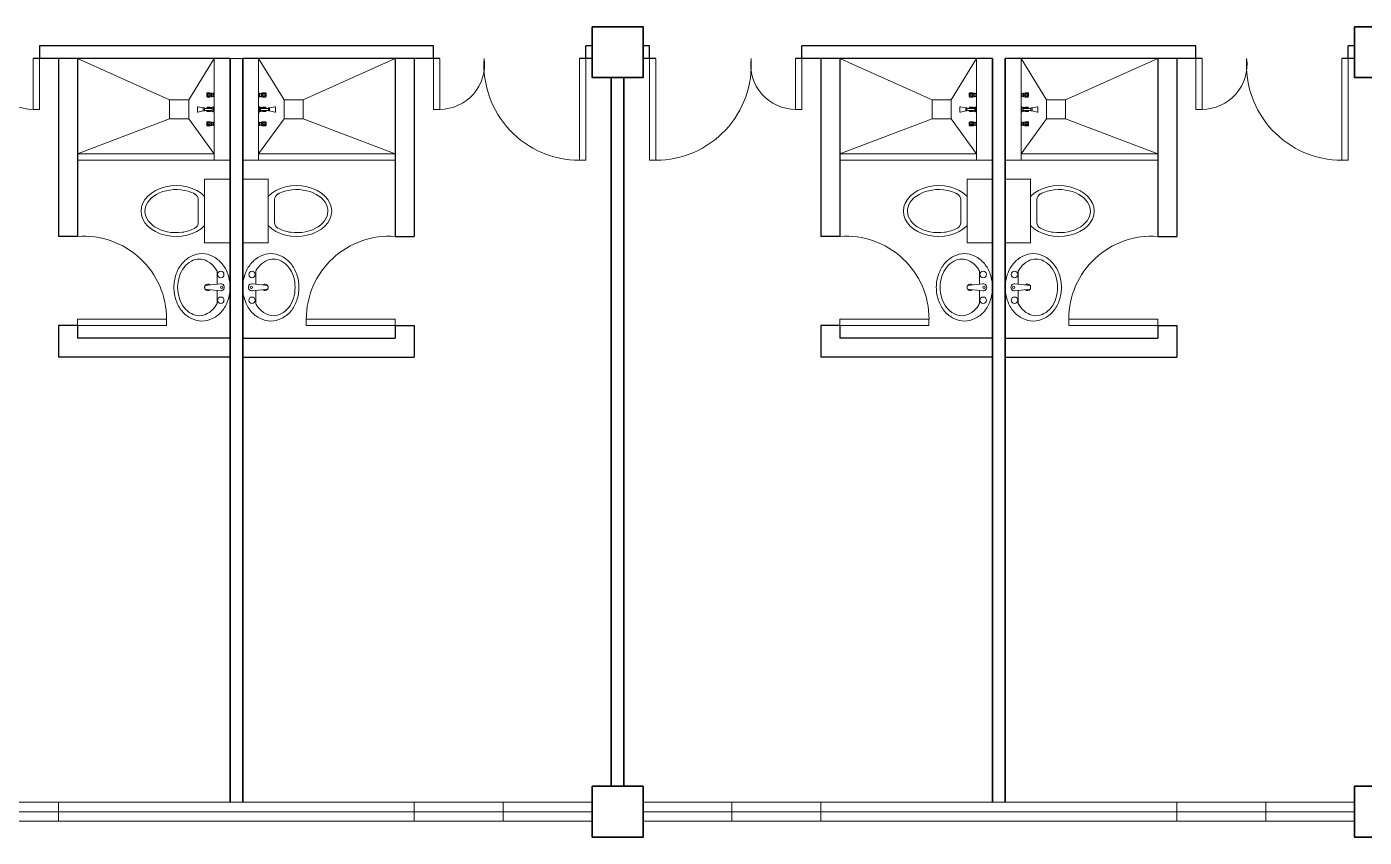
# Model space of a CAD drawing. Header units: millimetres. Extents: x 63005 to 126950, y 36019 to 74749.
# Drawn here: x 63209.08 to 63219.61, y 36143.83 to 36150.2 of the extents above; entities that cross this region are included whole.
import ezdxf

# ---------------------------------------------------------------- set-up
doc = ezdxf.new("R2010")
doc.units = ezdxf.units.MM
doc.header["$LTSCALE"] = 0.04

msp = doc.modelspace()

# ---------------------------------------------------------------- linework, layer by layer
at = {"color": 8, "linetype": 'ByBlock', "lineweight": 25}
for p, q in [((63212.28, 36150.053), (63209.18, 36150.053)), ((63209.18, 36150.053), (63209.18, 36149.953)), ((63212.28, 36149.953), (63212.28, 36150.053)), ((63213.53, 36150.053), (63213.48, 36150.053)), ((63213.48, 36149.953), (63213.48, 36150.053)), ((63213.98, 36150.053), (63213.93, 36150.053)), ((63213.98, 36149.953), (63213.98, 36150.053)), ((63216.78, 36150.053), (63215.18, 36150.053)), ((63215.18, 36149.953), (63215.18, 36150.053)), ((63218.28, 36150.053), (63216.68, 36150.053)), ((63218.28, 36149.953), (63218.28, 36150.053)), ((63219.53, 36150.053), (63219.48, 36150.053)), ((63219.48, 36149.953), (63219.48, 36150.053)), ((63210.68, 36149.953), (63209.13, 36149.953)), ((63210.555, 36149.953), (63209.48, 36149.953)), ((63210.68, 36144.103), (63210.68, 36149.953)), ((63210.68, 36149.953), (63210.68, 36144.103)), ((63210.78, 36144.103), (63210.78, 36149.953)), ((63210.78, 36149.953), (63210.78, 36144.103)), ((63212.33, 36149.953), (63210.78, 36149.953)), ((63213.53, 36149.953), (63213.43, 36149.953)), ((63214.03, 36149.953), (63213.93, 36149.953)), ((63216.68, 36149.953), (63215.13, 36149.953)), ((63216.68, 36144.103), (63216.68, 36149.953)), ((63216.68, 36149.953), (63216.68, 36144.103)), ((63216.78, 36144.103), (63216.78, 36149.953)), ((63216.78, 36149.953), (63216.78, 36144.103)), ((63218.33, 36149.953), (63216.78, 36149.953)), ((63219.53, 36149.953), (63219.43, 36149.953)), ((63213.68, 36144.228), (63213.68, 36149.803)), ((63213.68, 36149.803), (63213.68, 36144.228)), ((63213.78, 36144.228), (63213.78, 36149.803)), ((63213.78, 36149.803), (63213.78, 36144.228))]:
    msp.add_line(p, q, dxfattribs=at)
at = {"color": 8, "linetype": 'ByBlock', "lineweight": 25, "ltscale": 0.3}
for p, q in [((63209.33, 36149.953), (63209.33, 36148.553)), ((63209.48, 36149.953), (63209.48, 36148.553)), ((63211.98, 36149.953), (63211.98, 36148.553)), ((63212.13, 36149.953), (63212.13, 36148.553)), ((63215.33, 36149.953), (63215.33, 36148.553)), ((63215.48, 36149.953), (63215.48, 36148.553)), ((63217.98, 36149.953), (63217.98, 36148.553)), ((63218.13, 36149.953), (63218.13, 36148.553)), ((63209.48, 36148.553), (63209.33, 36148.553)), ((63211.98, 36148.553), (63212.13, 36148.553)), ((63215.48, 36148.553), (63215.33, 36148.553)), ((63217.98, 36148.553), (63218.13, 36148.553)), ((63209.33, 36147.853), (63209.33, 36147.603)), ((63209.48, 36147.853), (63209.33, 36147.853)), ((63209.48, 36147.853), (63209.48, 36147.753)), ((63211.98, 36147.853), (63211.98, 36147.753)), ((63211.98, 36147.853), (63212.13, 36147.853)), ((63212.13, 36147.853), (63212.13, 36147.603)), ((63215.33, 36147.853), (63215.33, 36147.603)), ((63215.48, 36147.853), (63215.33, 36147.853)), ((63215.48, 36147.853), (63215.48, 36147.753)), ((63217.98, 36147.853), (63217.98, 36147.753)), ((63217.98, 36147.853), (63218.13, 36147.853)), ((63218.13, 36147.853), (63218.13, 36147.603)), ((63210.68, 36147.753), (63209.48, 36147.753)), ((63210.78, 36147.753), (63211.98, 36147.753)), ((63216.68, 36147.753), (63215.48, 36147.753)), ((63216.78, 36147.753), (63217.98, 36147.753)), ((63210.68, 36147.603), (63209.33, 36147.603)), ((63210.78, 36147.603), (63212.13, 36147.603)), ((63216.68, 36147.603), (63215.33, 36147.603)), ((63216.78, 36147.603), (63218.13, 36147.603))]:
    msp.add_line(p, q, dxfattribs=at)
at = {"color": 8, "linetype": 'ByBlock', "lineweight": 9, "ltscale": 0.3}
for p, q in [((63210.205, 36149.628), (63209.48, 36149.953)), ((63210.355, 36149.628), (63210.555, 36149.953)), ((63211.105, 36149.628), (63210.905, 36149.953)), ((63211.255, 36149.628), (63211.98, 36149.953)), ((63216.205, 36149.628), (63215.48, 36149.953)), ((63216.355, 36149.628), (63216.555, 36149.953)), ((63217.105, 36149.628), (63216.905, 36149.953)), ((63217.255, 36149.628), (63217.98, 36149.953)), ((63210.205, 36149.478), (63209.48, 36149.203)), ((63210.355, 36149.478), (63210.555, 36149.203)), ((63211.105, 36149.478), (63210.905, 36149.203)), ((63211.255, 36149.478), (63211.98, 36149.203)), ((63216.205, 36149.478), (63215.48, 36149.203)), ((63216.355, 36149.478), (63216.555, 36149.203)), ((63217.105, 36149.478), (63216.905, 36149.203)), ((63217.255, 36149.478), (63217.98, 36149.203))]:
    msp.add_line(p, q, dxfattribs=at)
at = {"color": 8, "linetype": 'ByBlock', "lineweight": 9}
for p, q in [((63210.555, 36149.953), (63210.555, 36149.153)), ((63210.78, 36149.953), (63210.68, 36149.953)), ((63210.905, 36149.953), (63210.905, 36149.153)), ((63216.555, 36149.953), (63216.555, 36149.153)), ((63216.905, 36149.953), (63216.905, 36149.153)), ((63210.68, 36147.567), (63210.68, 36149.517)), ((63216.78, 36148.203), (63216.78, 36146.103)), ((63207.93, 36144.103), (63210.68, 36144.103)), ((63209.33, 36144.028), (63207.93, 36144.028)), ((63209.33, 36143.953), (63209.33, 36144.103)), ((63209.33, 36144.028), (63212.13, 36144.028)), ((63210.68, 36144.103), (63210.78, 36144.103)), ((63210.78, 36144.103), (63213.53, 36144.103)), ((63212.13, 36144.103), (63212.13, 36143.953)), ((63213.53, 36144.028), (63212.13, 36144.028)), ((63212.83, 36144.103), (63212.83, 36143.953)), ((63213.53, 36143.953), (63213.53, 36144.103)), ((63213.93, 36144.103), (63216.68, 36144.103)), ((63215.33, 36144.028), (63213.93, 36144.028)), ((63214.63, 36144.103), (63214.63, 36143.953)), ((63215.33, 36143.953), (63215.33, 36144.103)), ((63215.33, 36144.028), (63218.13, 36144.028)), ((63216.68, 36144.103), (63216.78, 36144.103)), ((63219.53, 36144.103), (63216.78, 36144.103)), ((63218.13, 36144.103), (63218.13, 36143.953)), ((63219.53, 36144.028), (63218.13, 36144.028)), ((63218.83, 36144.103), (63218.83, 36143.953)), ((63207.93, 36143.953), (63210.78, 36143.953)), ((63210.68, 36143.953), (63213.53, 36143.953)), ((63213.93, 36143.953), (63216.78, 36143.953)), ((63219.53, 36143.953), (63216.78, 36143.953))]:
    msp.add_line(p, q, dxfattribs=at)
at = {"color": 8, "lineweight": 9}
for p, q in [((63210.497, 36149.679), (63210.497, 36149.653)), ((63210.497, 36149.679), (63210.498, 36149.679)), ((63210.497, 36149.653), (63210.498, 36149.653)), ((63210.498, 36149.679), (63210.5, 36149.683)), ((63210.498, 36149.679), (63210.498, 36149.653)), ((63210.498, 36149.653), (63210.5, 36149.649)), ((63210.5, 36149.683), (63210.5, 36149.649)), ((63210.5, 36149.683), (63210.522, 36149.683)), ((63210.5, 36149.649), (63210.522, 36149.649)), ((63210.509, 36149.679), (63210.521, 36149.679)), ((63210.509, 36149.672), (63210.521, 36149.672)), ((63210.509, 36149.66), (63210.521, 36149.66)), ((63210.509, 36149.653), (63210.521, 36149.653)), ((63210.522, 36149.683), (63210.526, 36149.681)), ((63210.522, 36149.679), (63210.522, 36149.672)), ((63210.522, 36149.653), (63210.522, 36149.66)), ((63210.522, 36149.649), (63210.526, 36149.652)), ((63210.528, 36149.68), (63210.534, 36149.68)), ((63210.528, 36149.652), (63210.534, 36149.652)), ((63210.534, 36149.68), (63210.536, 36149.679)), ((63210.534, 36149.68), (63210.534, 36149.652)), ((63210.534, 36149.652), (63210.536, 36149.653)), ((63210.536, 36149.679), (63210.536, 36149.653)), ((63210.548, 36149.678), (63210.536, 36149.678)), ((63210.548, 36149.655), (63210.536, 36149.655)), ((63210.555, 36149.683), (63210.548, 36149.68)), ((63210.548, 36149.68), (63210.548, 36149.653)), ((63210.555, 36149.649), (63210.548, 36149.653)), ((63210.555, 36149.683), (63210.555, 36149.649)), ((63210.555, 36149.683), (63210.555, 36149.649)), ((63210.555, 36149.683), (63210.555, 36149.683)), ((63210.555, 36149.649), (63210.555, 36149.649)), ((63210.905, 36149.683), (63210.905, 36149.649)), ((63210.906, 36149.683), (63210.905, 36149.683)), ((63210.906, 36149.649), (63210.905, 36149.649)), ((63210.906, 36149.683), (63210.906, 36149.649)), ((63210.906, 36149.683), (63210.913, 36149.68)), ((63210.906, 36149.649), (63210.913, 36149.653)), ((63210.913, 36149.68), (63210.913, 36149.653)), ((63210.913, 36149.678), (63210.925, 36149.678)), ((63210.913, 36149.655), (63210.925, 36149.655)), ((63210.927, 36149.68), (63210.925, 36149.679)), ((63210.925, 36149.679), (63210.925, 36149.653)), ((63210.927, 36149.652), (63210.925, 36149.653)), ((63210.927, 36149.68), (63210.927, 36149.652)), ((63210.933, 36149.68), (63210.927, 36149.68)), ((63210.933, 36149.652), (63210.927, 36149.652)), ((63210.939, 36149.683), (63210.935, 36149.681)), ((63210.939, 36149.649), (63210.935, 36149.652)), ((63210.961, 36149.683), (63210.939, 36149.683)), ((63210.939, 36149.679), (63210.939, 36149.672)), ((63210.939, 36149.653), (63210.939, 36149.66)), ((63210.961, 36149.649), (63210.939, 36149.649)), ((63210.952, 36149.679), (63210.94, 36149.679)), ((63210.952, 36149.672), (63210.94, 36149.672)), ((63210.952, 36149.66), (63210.94, 36149.66)), ((63210.952, 36149.653), (63210.94, 36149.653)), ((63210.961, 36149.683), (63210.961, 36149.649)), ((63210.963, 36149.679), (63210.961, 36149.683)), ((63210.963, 36149.653), (63210.961, 36149.649)), ((63210.963, 36149.679), (63210.963, 36149.653)), ((63210.964, 36149.679), (63210.963, 36149.679)), ((63210.964, 36149.653), (63210.963, 36149.653)), ((63210.964, 36149.679), (63210.964, 36149.653)), ((63216.497, 36149.679), (63216.497, 36149.653)), ((63216.497, 36149.679), (63216.498, 36149.679)), ((63216.497, 36149.653), (63216.498, 36149.653)), ((63216.498, 36149.679), (63216.5, 36149.683)), ((63216.498, 36149.679), (63216.498, 36149.653)), ((63216.498, 36149.653), (63216.5, 36149.649)), ((63216.5, 36149.683), (63216.5, 36149.649)), ((63216.5, 36149.683), (63216.522, 36149.683)), ((63216.5, 36149.649), (63216.522, 36149.649)), ((63216.509, 36149.679), (63216.521, 36149.679)), ((63216.509, 36149.672), (63216.521, 36149.672)), ((63216.509, 36149.66), (63216.521, 36149.66)), ((63216.509, 36149.653), (63216.521, 36149.653)), ((63216.522, 36149.683), (63216.526, 36149.681)), ((63216.522, 36149.679), (63216.522, 36149.672)), ((63216.522, 36149.653), (63216.522, 36149.66)), ((63216.522, 36149.649), (63216.526, 36149.652)), ((63216.528, 36149.68), (63216.534, 36149.68)), ((63216.528, 36149.652), (63216.534, 36149.652)), ((63216.534, 36149.68), (63216.536, 36149.679)), ((63216.534, 36149.68), (63216.534, 36149.652)), ((63216.534, 36149.652), (63216.536, 36149.653)), ((63216.536, 36149.679), (63216.536, 36149.653)), ((63216.548, 36149.678), (63216.536, 36149.678)), ((63216.548, 36149.655), (63216.536, 36149.655)), ((63216.555, 36149.683), (63216.548, 36149.68)), ((63216.548, 36149.68), (63216.548, 36149.653)), ((63216.555, 36149.649), (63216.548, 36149.653)), ((63216.555, 36149.683), (63216.555, 36149.649)), ((63216.555, 36149.683), (63216.555, 36149.649)), ((63216.555, 36149.683), (63216.555, 36149.683)), ((63216.555, 36149.649), (63216.555, 36149.649)), ((63216.905, 36149.683), (63216.905, 36149.649)), ((63216.906, 36149.683), (63216.905, 36149.683)), ((63216.906, 36149.649), (63216.905, 36149.649)), ((63216.906, 36149.683), (63216.906, 36149.649)), ((63216.906, 36149.683), (63216.913, 36149.68)), ((63216.906, 36149.649), (63216.913, 36149.653)), ((63216.913, 36149.68), (63216.913, 36149.653)), ((63216.913, 36149.678), (63216.925, 36149.678)), ((63216.913, 36149.655), (63216.925, 36149.655)), ((63216.927, 36149.68), (63216.925, 36149.679)), ((63216.925, 36149.679), (63216.925, 36149.653)), ((63216.927, 36149.652), (63216.925, 36149.653)), ((63216.927, 36149.68), (63216.927, 36149.652)), ((63216.933, 36149.68), (63216.927, 36149.68)), ((63216.933, 36149.652), (63216.927, 36149.652)), ((63216.939, 36149.683), (63216.935, 36149.681)), ((63216.939, 36149.649), (63216.935, 36149.652)), ((63216.961, 36149.683), (63216.939, 36149.683)), ((63216.939, 36149.679), (63216.939, 36149.672)), ((63216.939, 36149.653), (63216.939, 36149.66)), ((63216.961, 36149.649), (63216.939, 36149.649)), ((63216.952, 36149.679), (63216.94, 36149.679)), ((63216.952, 36149.672), (63216.94, 36149.672)), ((63216.952, 36149.66), (63216.94, 36149.66)), ((63216.952, 36149.653), (63216.94, 36149.653)), ((63216.961, 36149.683), (63216.961, 36149.649)), ((63216.963, 36149.679), (63216.961, 36149.683)), ((63216.963, 36149.653), (63216.961, 36149.649)), ((63216.963, 36149.679), (63216.963, 36149.653)), ((63216.964, 36149.679), (63216.963, 36149.679)), ((63216.964, 36149.653), (63216.963, 36149.653)), ((63216.964, 36149.679), (63216.964, 36149.653)), ((63210.424, 36149.533), (63210.424, 36149.572)), ((63210.47, 36149.565), (63210.428, 36149.573)), ((63210.47, 36149.54), (63210.428, 36149.532)), ((63210.478, 36149.565), (63210.47, 36149.565)), ((63210.47, 36149.565), (63210.47, 36149.54)), ((63210.47, 36149.565), (63210.47, 36149.54)), ((63210.47, 36149.54), (63210.478, 36149.54)), ((63210.478, 36149.54), (63210.478, 36149.565)), ((63210.478, 36149.56), (63210.54, 36149.56)), ((63210.54, 36149.545), (63210.478, 36149.545)), ((63210.497, 36149.566), (63210.497, 36149.56)), ((63210.497, 36149.566), (63210.498, 36149.566)), ((63210.497, 36149.545), (63210.497, 36149.539)), ((63210.497, 36149.539), (63210.498, 36149.539)), ((63210.498, 36149.566), (63210.5, 36149.569)), ((63210.498, 36149.566), (63210.498, 36149.56)), ((63210.498, 36149.545), (63210.498, 36149.539)), ((63210.498, 36149.539), (63210.5, 36149.536)), ((63210.5, 36149.569), (63210.5, 36149.56)), ((63210.5, 36149.569), (63210.522, 36149.569)), ((63210.5, 36149.545), (63210.5, 36149.536)), ((63210.5, 36149.536), (63210.522, 36149.536)), ((63210.509, 36149.566), (63210.521, 36149.566)), ((63210.509, 36149.539), (63210.521, 36149.539)), ((63210.522, 36149.569), (63210.526, 36149.567)), ((63210.522, 36149.566), (63210.522, 36149.56)), ((63210.522, 36149.539), (63210.522, 36149.545)), ((63210.522, 36149.536), (63210.526, 36149.538)), ((63210.528, 36149.567), (63210.534, 36149.567)), ((63210.528, 36149.538), (63210.534, 36149.538)), ((63210.534, 36149.567), (63210.534, 36149.56)), ((63210.534, 36149.567), (63210.536, 36149.566)), ((63210.534, 36149.545), (63210.534, 36149.538)), ((63210.534, 36149.538), (63210.536, 36149.539)), ((63210.536, 36149.566), (63210.536, 36149.56)), ((63210.54, 36149.564), (63210.536, 36149.564)), ((63210.536, 36149.545), (63210.536, 36149.539)), ((63210.54, 36149.541), (63210.536, 36149.541)), ((63210.54, 36149.535), (63210.54, 36149.57)), ((63210.54, 36149.57), (63210.55, 36149.57)), ((63210.54, 36149.56), (63210.54, 36149.545)), ((63210.55, 36149.535), (63210.54, 36149.535)), ((63210.55, 36149.57), (63210.555, 36149.581)), ((63210.55, 36149.535), (63210.55, 36149.57)), ((63210.55, 36149.57), (63210.55, 36149.535)), ((63210.555, 36149.524), (63210.55, 36149.535)), ((63210.555, 36149.581), (63210.555, 36149.524)), ((63210.911, 36149.57), (63210.905, 36149.581)), ((63210.905, 36149.581), (63210.905, 36149.524)), ((63210.905, 36149.524), (63210.911, 36149.535)), ((63210.911, 36149.535), (63210.911, 36149.57)), ((63210.921, 36149.57), (63210.911, 36149.57)), ((63210.911, 36149.57), (63210.911, 36149.535)), ((63210.911, 36149.535), (63210.921, 36149.535)), ((63210.921, 36149.535), (63210.921, 36149.57)), ((63210.921, 36149.564), (63210.925, 36149.564)), ((63210.983, 36149.56), (63210.921, 36149.56)), ((63210.921, 36149.56), (63210.921, 36149.545)), ((63210.921, 36149.545), (63210.983, 36149.545)), ((63210.921, 36149.541), (63210.925, 36149.541)), ((63210.927, 36149.567), (63210.925, 36149.566)), ((63210.925, 36149.566), (63210.925, 36149.56)), ((63210.925, 36149.545), (63210.925, 36149.539)), ((63210.927, 36149.538), (63210.925, 36149.539)), ((63210.927, 36149.567), (63210.927, 36149.56)), ((63210.933, 36149.567), (63210.927, 36149.567)), ((63210.927, 36149.545), (63210.927, 36149.538)), ((63210.933, 36149.538), (63210.927, 36149.538)), ((63210.939, 36149.569), (63210.935, 36149.567)), ((63210.939, 36149.536), (63210.935, 36149.538)), ((63210.961, 36149.569), (63210.939, 36149.569)), ((63210.939, 36149.566), (63210.939, 36149.56)), ((63210.939, 36149.539), (63210.939, 36149.545)), ((63210.961, 36149.536), (63210.939, 36149.536)), ((63210.952, 36149.566), (63210.94, 36149.566)), ((63210.952, 36149.539), (63210.94, 36149.539)), ((63210.961, 36149.569), (63210.961, 36149.56)), ((63210.963, 36149.566), (63210.961, 36149.569)), ((63210.961, 36149.545), (63210.961, 36149.536)), ((63210.963, 36149.539), (63210.961, 36149.536)), ((63210.963, 36149.566), (63210.963, 36149.56)), ((63210.964, 36149.566), (63210.963, 36149.566)), ((63210.963, 36149.545), (63210.963, 36149.539)), ((63210.964, 36149.539), (63210.963, 36149.539)), ((63210.964, 36149.566), (63210.964, 36149.56)), ((63210.964, 36149.545), (63210.964, 36149.539)), ((63210.983, 36149.565), (63210.991, 36149.565)), ((63210.983, 36149.54), (63210.983, 36149.565)), ((63210.991, 36149.54), (63210.983, 36149.54)), ((63210.991, 36149.565), (63211.033, 36149.573)), ((63210.991, 36149.565), (63210.991, 36149.54)), ((63210.991, 36149.565), (63210.991, 36149.54)), ((63210.991, 36149.54), (63211.033, 36149.532)), ((63211.037, 36149.533), (63211.037, 36149.572)), ((63216.424, 36149.533), (63216.424, 36149.572)), ((63216.47, 36149.565), (63216.428, 36149.573)), ((63216.47, 36149.54), (63216.428, 36149.532)), ((63216.478, 36149.565), (63216.47, 36149.565)), ((63216.47, 36149.565), (63216.47, 36149.54)), ((63216.47, 36149.565), (63216.47, 36149.54)), ((63216.47, 36149.54), (63216.478, 36149.54)), ((63216.478, 36149.54), (63216.478, 36149.565)), ((63216.478, 36149.56), (63216.54, 36149.56)), ((63216.54, 36149.545), (63216.478, 36149.545)), ((63216.497, 36149.566), (63216.497, 36149.56)), ((63216.497, 36149.566), (63216.498, 36149.566)), ((63216.497, 36149.545), (63216.497, 36149.539)), ((63216.497, 36149.539), (63216.498, 36149.539)), ((63216.498, 36149.566), (63216.5, 36149.569)), ((63216.498, 36149.566), (63216.498, 36149.56)), ((63216.498, 36149.545), (63216.498, 36149.539)), ((63216.498, 36149.539), (63216.5, 36149.536)), ((63216.5, 36149.569), (63216.5, 36149.56)), ((63216.5, 36149.569), (63216.522, 36149.569)), ((63216.5, 36149.545), (63216.5, 36149.536)), ((63216.5, 36149.536), (63216.522, 36149.536)), ((63216.509, 36149.566), (63216.521, 36149.566)), ((63216.509, 36149.539), (63216.521, 36149.539)), ((63216.522, 36149.569), (63216.526, 36149.567)), ((63216.522, 36149.566), (63216.522, 36149.56)), ((63216.522, 36149.539), (63216.522, 36149.545)), ((63216.522, 36149.536), (63216.526, 36149.538)), ((63216.528, 36149.567), (63216.534, 36149.567)), ((63216.528, 36149.538), (63216.534, 36149.538)), ((63216.534, 36149.567), (63216.534, 36149.56)), ((63216.534, 36149.567), (63216.536, 36149.566)), ((63216.534, 36149.545), (63216.534, 36149.538)), ((63216.534, 36149.538), (63216.536, 36149.539)), ((63216.536, 36149.566), (63216.536, 36149.56)), ((63216.54, 36149.564), (63216.536, 36149.564)), ((63216.536, 36149.545), (63216.536, 36149.539)), ((63216.54, 36149.541), (63216.536, 36149.541)), ((63216.54, 36149.535), (63216.54, 36149.57)), ((63216.54, 36149.57), (63216.55, 36149.57)), ((63216.54, 36149.56), (63216.54, 36149.545)), ((63216.55, 36149.535), (63216.54, 36149.535)), ((63216.55, 36149.57), (63216.555, 36149.581)), ((63216.55, 36149.535), (63216.55, 36149.57)), ((63216.55, 36149.57), (63216.55, 36149.535)), ((63216.555, 36149.524), (63216.55, 36149.535)), ((63216.555, 36149.581), (63216.555, 36149.524)), ((63216.911, 36149.57), (63216.905, 36149.581)), ((63216.905, 36149.581), (63216.905, 36149.524)), ((63216.905, 36149.524), (63216.911, 36149.535)), ((63216.911, 36149.535), (63216.911, 36149.57)), ((63216.921, 36149.57), (63216.911, 36149.57)), ((63216.911, 36149.57), (63216.911, 36149.535)), ((63216.911, 36149.535), (63216.921, 36149.535)), ((63216.921, 36149.535), (63216.921, 36149.57)), ((63216.921, 36149.564), (63216.925, 36149.564)), ((63216.983, 36149.56), (63216.921, 36149.56)), ((63216.921, 36149.56), (63216.921, 36149.545)), ((63216.921, 36149.545), (63216.983, 36149.545)), ((63216.921, 36149.541), (63216.925, 36149.541)), ((63216.927, 36149.567), (63216.925, 36149.566)), ((63216.925, 36149.566), (63216.925, 36149.56)), ((63216.925, 36149.545), (63216.925, 36149.539)), ((63216.927, 36149.538), (63216.925, 36149.539)), ((63216.927, 36149.567), (63216.927, 36149.56)), ((63216.933, 36149.567), (63216.927, 36149.567)), ((63216.927, 36149.545), (63216.927, 36149.538)), ((63216.933, 36149.538), (63216.927, 36149.538)), ((63216.939, 36149.569), (63216.935, 36149.567)), ((63216.939, 36149.536), (63216.935, 36149.538)), ((63216.961, 36149.569), (63216.939, 36149.569)), ((63216.939, 36149.566), (63216.939, 36149.56)), ((63216.939, 36149.539), (63216.939, 36149.545)), ((63216.961, 36149.536), (63216.939, 36149.536)), ((63216.952, 36149.566), (63216.94, 36149.566)), ((63216.952, 36149.539), (63216.94, 36149.539)), ((63216.961, 36149.569), (63216.961, 36149.56)), ((63216.963, 36149.566), (63216.961, 36149.569)), ((63216.961, 36149.545), (63216.961, 36149.536)), ((63216.963, 36149.539), (63216.961, 36149.536)), ((63216.963, 36149.566), (63216.963, 36149.56)), ((63216.964, 36149.566), (63216.963, 36149.566)), ((63216.963, 36149.545), (63216.963, 36149.539)), ((63216.964, 36149.539), (63216.963, 36149.539)), ((63216.964, 36149.566), (63216.964, 36149.56)), ((63216.964, 36149.545), (63216.964, 36149.539)), ((63216.983, 36149.565), (63216.991, 36149.565)), ((63216.983, 36149.54), (63216.983, 36149.565)), ((63216.991, 36149.54), (63216.983, 36149.54)), ((63216.991, 36149.565), (63217.033, 36149.573)), ((63216.991, 36149.565), (63216.991, 36149.54)), ((63216.991, 36149.565), (63216.991, 36149.54)), ((63216.991, 36149.54), (63217.033, 36149.532)), ((63217.037, 36149.533), (63217.037, 36149.572)), ((63210.497, 36149.452), (63210.498, 36149.452)), ((63210.497, 36149.452), (63210.497, 36149.426)), ((63210.497, 36149.426), (63210.498, 36149.426)), ((63210.498, 36149.452), (63210.5, 36149.456)), ((63210.498, 36149.452), (63210.498, 36149.426)), ((63210.498, 36149.426), (63210.5, 36149.422)), ((63210.5, 36149.456), (63210.522, 36149.456)), ((63210.5, 36149.456), (63210.5, 36149.422)), ((63210.5, 36149.422), (63210.522, 36149.422)), ((63210.509, 36149.452), (63210.521, 36149.452)), ((63210.509, 36149.445), (63210.521, 36149.445)), ((63210.509, 36149.433), (63210.521, 36149.433)), ((63210.509, 36149.426), (63210.521, 36149.426)), ((63210.522, 36149.456), (63210.526, 36149.453)), ((63210.522, 36149.452), (63210.522, 36149.445)), ((63210.522, 36149.426), (63210.522, 36149.433)), ((63210.522, 36149.422), (63210.526, 36149.424)), ((63210.528, 36149.453), (63210.534, 36149.453)), ((63210.528, 36149.425), (63210.534, 36149.425)), ((63210.534, 36149.453), (63210.534, 36149.425)), ((63210.534, 36149.453), (63210.536, 36149.452)), ((63210.534, 36149.425), (63210.536, 36149.426)), ((63210.536, 36149.452), (63210.536, 36149.426)), ((63210.548, 36149.45), (63210.536, 36149.45)), ((63210.548, 36149.428), (63210.536, 36149.428)), ((63210.555, 36149.456), (63210.548, 36149.453)), ((63210.548, 36149.453), (63210.548, 36149.425)), ((63210.555, 36149.422), (63210.548, 36149.425)), ((63210.555, 36149.456), (63210.555, 36149.456)), ((63210.555, 36149.456), (63210.555, 36149.422)), ((63210.555, 36149.456), (63210.555, 36149.422)), ((63210.555, 36149.422), (63210.555, 36149.422)), ((63210.906, 36149.456), (63210.905, 36149.456)), ((63210.905, 36149.456), (63210.905, 36149.422)), ((63210.906, 36149.422), (63210.905, 36149.422)), ((63210.906, 36149.456), (63210.913, 36149.453)), ((63210.906, 36149.456), (63210.906, 36149.422)), ((63210.906, 36149.422), (63210.913, 36149.425)), ((63210.913, 36149.453), (63210.913, 36149.425)), ((63210.913, 36149.45), (63210.925, 36149.45)), ((63210.913, 36149.428), (63210.925, 36149.428)), ((63210.927, 36149.453), (63210.925, 36149.452)), ((63210.925, 36149.452), (63210.925, 36149.426)), ((63210.927, 36149.425), (63210.925, 36149.426)), ((63210.933, 36149.453), (63210.927, 36149.453)), ((63210.927, 36149.453), (63210.927, 36149.425)), ((63210.933, 36149.425), (63210.927, 36149.425)), ((63210.939, 36149.456), (63210.935, 36149.453)), ((63210.939, 36149.422), (63210.935, 36149.424)), ((63210.961, 36149.456), (63210.939, 36149.456)), ((63210.939, 36149.452), (63210.939, 36149.445)), ((63210.939, 36149.426), (63210.939, 36149.433)), ((63210.961, 36149.422), (63210.939, 36149.422)), ((63210.952, 36149.452), (63210.94, 36149.452)), ((63210.952, 36149.445), (63210.94, 36149.445)), ((63210.952, 36149.433), (63210.94, 36149.433)), ((63210.952, 36149.426), (63210.94, 36149.426)), ((63210.963, 36149.452), (63210.961, 36149.456)), ((63210.961, 36149.456), (63210.961, 36149.422)), ((63210.963, 36149.426), (63210.961, 36149.422)), ((63210.964, 36149.452), (63210.963, 36149.452)), ((63210.963, 36149.452), (63210.963, 36149.426)), ((63210.964, 36149.426), (63210.963, 36149.426)), ((63210.964, 36149.452), (63210.964, 36149.426)), ((63216.497, 36149.452), (63216.498, 36149.452)), ((63216.497, 36149.452), (63216.497, 36149.426)), ((63216.497, 36149.426), (63216.498, 36149.426)), ((63216.498, 36149.452), (63216.5, 36149.456)), ((63216.498, 36149.452), (63216.498, 36149.426)), ((63216.498, 36149.426), (63216.5, 36149.422)), ((63216.5, 36149.456), (63216.522, 36149.456)), ((63216.5, 36149.456), (63216.5, 36149.422)), ((63216.5, 36149.422), (63216.522, 36149.422)), ((63216.509, 36149.452), (63216.521, 36149.452)), ((63216.509, 36149.445), (63216.521, 36149.445)), ((63216.509, 36149.433), (63216.521, 36149.433)), ((63216.509, 36149.426), (63216.521, 36149.426)), ((63216.522, 36149.456), (63216.526, 36149.453)), ((63216.522, 36149.452), (63216.522, 36149.445)), ((63216.522, 36149.426), (63216.522, 36149.433)), ((63216.522, 36149.422), (63216.526, 36149.424)), ((63216.528, 36149.453), (63216.534, 36149.453)), ((63216.528, 36149.425), (63216.534, 36149.425)), ((63216.534, 36149.453), (63216.534, 36149.425)), ((63216.534, 36149.453), (63216.536, 36149.452)), ((63216.534, 36149.425), (63216.536, 36149.426)), ((63216.536, 36149.452), (63216.536, 36149.426)), ((63216.548, 36149.45), (63216.536, 36149.45)), ((63216.548, 36149.428), (63216.536, 36149.428)), ((63216.555, 36149.456), (63216.548, 36149.453)), ((63216.548, 36149.453), (63216.548, 36149.425)), ((63216.555, 36149.422), (63216.548, 36149.425)), ((63216.555, 36149.456), (63216.555, 36149.456)), ((63216.555, 36149.456), (63216.555, 36149.422)), ((63216.555, 36149.456), (63216.555, 36149.422)), ((63216.555, 36149.422), (63216.555, 36149.422)), ((63216.906, 36149.456), (63216.905, 36149.456)), ((63216.905, 36149.456), (63216.905, 36149.422)), ((63216.906, 36149.422), (63216.905, 36149.422)), ((63216.906, 36149.456), (63216.913, 36149.453)), ((63216.906, 36149.456), (63216.906, 36149.422)), ((63216.906, 36149.422), (63216.913, 36149.425)), ((63216.913, 36149.453), (63216.913, 36149.425)), ((63216.913, 36149.45), (63216.925, 36149.45)), ((63216.913, 36149.428), (63216.925, 36149.428)), ((63216.927, 36149.453), (63216.925, 36149.452)), ((63216.925, 36149.452), (63216.925, 36149.426)), ((63216.927, 36149.425), (63216.925, 36149.426)), ((63216.933, 36149.453), (63216.927, 36149.453)), ((63216.927, 36149.453), (63216.927, 36149.425)), ((63216.933, 36149.425), (63216.927, 36149.425)), ((63216.939, 36149.456), (63216.935, 36149.453)), ((63216.939, 36149.422), (63216.935, 36149.424)), ((63216.961, 36149.456), (63216.939, 36149.456)), ((63216.939, 36149.452), (63216.939, 36149.445)), ((63216.939, 36149.426), (63216.939, 36149.433)), ((63216.961, 36149.422), (63216.939, 36149.422)), ((63216.952, 36149.452), (63216.94, 36149.452)), ((63216.952, 36149.445), (63216.94, 36149.445)), ((63216.952, 36149.433), (63216.94, 36149.433)), ((63216.952, 36149.426), (63216.94, 36149.426)), ((63216.963, 36149.452), (63216.961, 36149.456)), ((63216.961, 36149.456), (63216.961, 36149.422)), ((63216.963, 36149.426), (63216.961, 36149.422)), ((63216.964, 36149.452), (63216.963, 36149.452)), ((63216.963, 36149.452), (63216.963, 36149.426)), ((63216.964, 36149.426), (63216.963, 36149.426)), ((63216.964, 36149.452), (63216.964, 36149.426)), ((63210.68, 36149.003), (63210.48, 36149.003)), ((63210.48, 36149.003), (63210.48, 36148.503)), ((63210.68, 36148.503), (63210.68, 36149.003)), ((63210.78, 36149.003), (63210.98, 36149.003)), ((63210.78, 36148.503), (63210.78, 36149.003)), ((63210.98, 36149.003), (63210.98, 36148.503)), ((63216.68, 36149.003), (63216.48, 36149.003)), ((63216.48, 36149.003), (63216.48, 36148.503)), ((63216.68, 36148.503), (63216.68, 36149.003)), ((63216.78, 36149.003), (63216.98, 36149.003)), ((63216.78, 36148.503), (63216.78, 36149.003)), ((63216.98, 36149.003), (63216.98, 36148.503)), ((63210.43, 36148.843), (63210.43, 36148.662)), ((63211.03, 36148.843), (63211.03, 36148.662)), ((63216.43, 36148.843), (63216.43, 36148.662)), ((63217.03, 36148.843), (63217.03, 36148.662)), ((63210.48, 36148.503), (63210.68, 36148.503)), ((63210.98, 36148.503), (63210.78, 36148.503)), ((63216.48, 36148.503), (63216.68, 36148.503)), ((63216.98, 36148.503), (63216.78, 36148.503)), ((63210.483, 36148.167), (63210.604, 36148.18)), ((63210.483, 36148.138), (63210.604, 36148.125)), ((63210.978, 36148.167), (63210.856, 36148.18)), ((63210.978, 36148.138), (63210.856, 36148.125)), ((63216.483, 36148.167), (63216.604, 36148.18)), ((63216.483, 36148.138), (63216.604, 36148.125)), ((63216.978, 36148.167), (63216.856, 36148.18)), ((63216.978, 36148.138), (63216.856, 36148.125))]:
    msp.add_line(p, q, dxfattribs=at)
at = {"color": 8, "linetype": 'ByBlock', "lineweight": 35}
for points in [[(63213.53, 36150.203), (63213.93, 36150.203), (63213.93, 36149.803), (63213.53, 36149.803)], [(63219.53, 36150.203), (63219.93, 36150.203), (63219.93, 36149.803), (63219.53, 36149.803)], [(63213.53, 36144.228), (63213.93, 36144.228), (63213.93, 36143.828), (63213.53, 36143.828)], [(63219.53, 36144.228), (63219.93, 36144.228), (63219.93, 36143.828), (63219.53, 36143.828)]]:
    msp.add_lwpolyline(points, close=True, dxfattribs=at)
at = {"color": 8, "lineweight": 13, "ltscale": 0.03}
for points in [[(63209.18, 36149.953), (63209.13, 36149.953), (63209.13, 36149.553), (63209.18, 36149.553)], [(63212.28, 36149.953), (63212.33, 36149.953), (63212.33, 36149.553), (63212.28, 36149.553)], [(63213.43, 36149.953), (63213.48, 36149.953), (63213.48, 36149.153), (63213.43, 36149.153)], [(63214.03, 36149.953), (63213.98, 36149.953), (63213.98, 36149.153), (63214.03, 36149.153)], [(63215.18, 36149.953), (63215.13, 36149.953), (63215.13, 36149.553), (63215.18, 36149.553)], [(63218.28, 36149.953), (63218.33, 36149.953), (63218.33, 36149.553), (63218.28, 36149.553)], [(63219.43, 36149.953), (63219.48, 36149.953), (63219.48, 36149.153), (63219.43, 36149.153)], [(63209.48, 36147.853), (63209.48, 36147.903), (63210.18, 36147.903), (63210.18, 36147.853)], [(63211.98, 36147.853), (63211.98, 36147.903), (63211.28, 36147.903), (63211.28, 36147.853)], [(63215.48, 36147.853), (63215.48, 36147.903), (63216.18, 36147.903), (63216.18, 36147.853)], [(63217.98, 36147.853), (63217.98, 36147.903), (63217.28, 36147.903), (63217.28, 36147.853)]]:
    msp.add_lwpolyline(points, close=True, dxfattribs=at)
at = {"color": 8, "linetype": 'ByBlock', "lineweight": 9, "ltscale": 0.03}
for points in [[(63210.355, 36149.478), (63210.355, 36149.628), (63210.205, 36149.628), (63210.205, 36149.478)], [(63211.105, 36149.478), (63211.105, 36149.628), (63211.255, 36149.628), (63211.255, 36149.478)], [(63216.355, 36149.478), (63216.355, 36149.628), (63216.205, 36149.628), (63216.205, 36149.478)], [(63217.105, 36149.478), (63217.105, 36149.628), (63217.255, 36149.628), (63217.255, 36149.478)]]:
    msp.add_lwpolyline(points, close=True, dxfattribs=at)
at = {"color": 8, "linetype": 'ByBlock', "lineweight": 9, "ltscale": 0.3}
for points in [[(63210.555, 36149.203), (63209.48, 36149.203), (63209.48, 36149.153), (63210.68, 36149.153), (63210.68, 36149.153)], [(63210.905, 36149.203), (63211.98, 36149.203), (63211.98, 36149.153), (63210.78, 36149.153), (63210.78, 36149.153)], [(63216.555, 36149.203), (63215.48, 36149.203), (63215.48, 36149.153), (63216.68, 36149.153), (63216.68, 36149.153)], [(63216.905, 36149.203), (63217.98, 36149.203), (63217.98, 36149.153), (63216.78, 36149.153), (63216.78, 36149.153)]]:
    msp.add_lwpolyline(points, dxfattribs=at)
at = {"color": 8, "lineweight": 9}
for points in [[(63210.459, 36148.418, 0.11576), (63210.377, 36148.398, 0.104047), (63210.303, 36148.34, 0.090875), (63210.256, 36148.256, 0.083344), (63210.238, 36148.153, 0.083344), (63210.256, 36148.049, 0.090875), (63210.303, 36147.965, 0.104047), (63210.377, 36147.907, 0.11576), (63210.459, 36147.888, 0.11576), (63210.542, 36147.907, 0.104047), (63210.616, 36147.965, 0.090875), (63210.663, 36148.049, 0.083344), (63210.68, 36148.153, 0.083344), (63210.663, 36148.256, 0.090875), (63210.616, 36148.34, 0.104047), (63210.542, 36148.398, 0.11576)], [(63211.001, 36148.418, -0.11576), (63211.084, 36148.398, -0.104047), (63211.158, 36148.34, -0.090875), (63211.205, 36148.256, -0.083344), (63211.222, 36148.153, -0.083344), (63211.205, 36148.049, -0.090875), (63211.158, 36147.965, -0.104047), (63211.084, 36147.907, -0.11576), (63211.001, 36147.888, -0.11576), (63210.919, 36147.907, -0.104047), (63210.845, 36147.965, -0.090875), (63210.798, 36148.049, -0.083344), (63210.78, 36148.153, -0.083344), (63210.798, 36148.256, -0.090875), (63210.845, 36148.34, -0.104047), (63210.919, 36148.398, -0.11576)], [(63216.459, 36148.418, 0.11576), (63216.377, 36148.398, 0.104047), (63216.303, 36148.34, 0.090875), (63216.256, 36148.256, 0.083344), (63216.238, 36148.153, 0.083344), (63216.256, 36148.049, 0.090875), (63216.303, 36147.965, 0.104047), (63216.377, 36147.907, 0.11576), (63216.459, 36147.888, 0.11576), (63216.542, 36147.907, 0.104047), (63216.616, 36147.965, 0.090875), (63216.663, 36148.049, 0.083344), (63216.68, 36148.153, 0.083344), (63216.663, 36148.256, 0.090875), (63216.616, 36148.34, 0.104047), (63216.542, 36148.398, 0.11576)], [(63217.001, 36148.418, -0.11576), (63217.084, 36148.398, -0.104047), (63217.158, 36148.34, -0.090875), (63217.205, 36148.256, -0.083344), (63217.222, 36148.153, -0.083344), (63217.205, 36148.049, -0.090875), (63217.158, 36147.965, -0.104047), (63217.084, 36147.907, -0.11576), (63217.001, 36147.888, -0.11576), (63216.919, 36147.907, -0.104047), (63216.845, 36147.965, -0.090875), (63216.798, 36148.049, -0.083344), (63216.78, 36148.153, -0.083344), (63216.798, 36148.256, -0.090875), (63216.845, 36148.34, -0.104047), (63216.919, 36148.398, -0.11576)]]:
    msp.add_lwpolyline(points, format="xyb", close=True, dxfattribs=at)
for points in [[(63210.438, 36148.375, 0.124838), (63210.376, 36148.359, 0.105788), (63210.318, 36148.31, 0.086697), (63210.282, 36148.24, 0.076776), (63210.268, 36148.153, 0.076776), (63210.282, 36148.065, 0.086697), (63210.318, 36147.995, 0.105788), (63210.376, 36147.946, 0.124838), (63210.438, 36147.93, 0.124838), (63210.501, 36147.946, 0.105788), (63210.559, 36147.995, 0.040067), (63210.578, 36148.026), (63210.578, 36148.128, 0.040067)], [(63210.578, 36148.177), (63210.578, 36148.279, 0.040067), (63210.559, 36148.31, 0.105788), (63210.501, 36148.359, 0.124838), (63210.438, 36148.375, 0.124838)], [(63211.022, 36148.375, -0.124838), (63211.085, 36148.359, -0.105788), (63211.143, 36148.31, -0.086697), (63211.179, 36148.24, -0.076776), (63211.192, 36148.153, -0.076776), (63211.179, 36148.065, -0.086697), (63211.143, 36147.995, -0.105788), (63211.085, 36147.946, -0.124838), (63211.022, 36147.93, -0.124838), (63210.96, 36147.946, -0.105788), (63210.902, 36147.995, -0.040067), (63210.882, 36148.026), (63210.882, 36148.128, -0.040067)], [(63210.882, 36148.177), (63210.882, 36148.279, -0.040067), (63210.902, 36148.31, -0.105788), (63210.96, 36148.359, -0.124838), (63211.022, 36148.375, -0.124838)], [(63216.438, 36148.375, 0.124838), (63216.376, 36148.359, 0.105788), (63216.318, 36148.31, 0.086697), (63216.282, 36148.24, 0.076776), (63216.268, 36148.153, 0.076776), (63216.282, 36148.065, 0.086697), (63216.318, 36147.995, 0.105788), (63216.376, 36147.946, 0.124838), (63216.438, 36147.93, 0.124838), (63216.501, 36147.946, 0.105788), (63216.559, 36147.995, 0.040067), (63216.578, 36148.026), (63216.578, 36148.128, 0.040067)], [(63216.578, 36148.177), (63216.578, 36148.279, 0.040067), (63216.559, 36148.31, 0.105788), (63216.501, 36148.359, 0.124838), (63216.438, 36148.375, 0.124838)], [(63217.022, 36148.375, -0.124838), (63217.085, 36148.359, -0.105788), (63217.143, 36148.31, -0.086697), (63217.179, 36148.24, -0.076776), (63217.192, 36148.153, -0.076776), (63217.179, 36148.065, -0.086697), (63217.143, 36147.995, -0.105788), (63217.085, 36147.946, -0.124838), (63217.022, 36147.93, -0.124838), (63216.96, 36147.946, -0.105788), (63216.902, 36147.995, -0.040067), (63216.882, 36148.026), (63216.882, 36148.128, -0.040067)], [(63216.882, 36148.177), (63216.882, 36148.279, -0.040067), (63216.902, 36148.31, -0.105788), (63216.96, 36148.359, -0.124838), (63217.022, 36148.375, -0.124838)]]:
    msp.add_lwpolyline(points, format="xyb", dxfattribs=at)
for centre, radius in [((63210.607, 36148.254), 0.0255), ((63210.853, 36148.254), 0.0255), ((63216.607, 36148.254), 0.0255), ((63216.853, 36148.254), 0.0255), ((63210.614, 36148.153), 0.0095), ((63210.847, 36148.153), 0.0095), ((63216.614, 36148.153), 0.0095), ((63216.847, 36148.153), 0.0095), ((63210.607, 36148.051), 0.0255), ((63210.853, 36148.051), 0.0255), ((63216.607, 36148.051), 0.0255), ((63216.853, 36148.051), 0.0255)]:
    msp.add_circle(centre, radius, dxfattribs=at)
at = {"color": 8, "lineweight": 13, "ltscale": 0.03}
for centre, radius, start, end in [((63209.13, 36149.906), 0.353, 172.3719, 270), ((63212.33, 36149.906), 0.353, 270, 7.6281), ((63213.43, 36149.904), 0.752, 176.3048, 270), ((63214.03, 36149.904), 0.752, 270, 3.6952), ((63215.13, 36149.906), 0.353, 172.3719, 270), ((63218.33, 36149.906), 0.353, 270, 7.6281), ((63219.43, 36149.904), 0.752, 176.3048, 270), ((63209.529, 36147.903), 0.652, 0, 94.2422), ((63211.932, 36147.903), 0.652, 85.7578, 180), ((63215.529, 36147.903), 0.652, 0, 94.2422), ((63217.932, 36147.903), 0.652, 85.7578, 180)]:
    msp.add_arc(centre, radius, start, end, dxfattribs=at)
at = {"color": 8, "lineweight": 9}
for centre, radius, start, end in [((63210.38, 36148.843), 0.05, 0, 61.8499), ((63211.08, 36148.843), 0.05, 118.1501, 180), ((63216.38, 36148.843), 0.05, 0, 61.8499), ((63217.08, 36148.843), 0.05, 118.1501, 180), ((63210.38, 36148.662), 0.05, 298.0084, 360), ((63211.08, 36148.662), 0.05, 180, 241.9916), ((63216.38, 36148.662), 0.05, 298.0084, 360), ((63217.08, 36148.662), 0.05, 180, 241.9916), ((63210.505, 36148.153), 0.025, 161.3793, 198.6207), ((63210.576, 36148.153), 0.0948, 171.2026, 188.7974), ((63210.505, 36148.153), 0.025, 48.7978, 143.6932), ((63210.505, 36148.153), 0.025, 216.3068, 311.2022), ((63210.607, 36148.153), 0.028, 263.7545, 96.2455), ((63210.853, 36148.153), 0.028, 83.7545, 276.2455), ((63210.955, 36148.153), 0.025, 36.3068, 131.2022), ((63210.955, 36148.153), 0.025, 228.7978, 323.6932), ((63210.885, 36148.153), 0.0948, 351.2026, 8.7974), ((63210.955, 36148.153), 0.025, 341.3793, 18.6207), ((63216.505, 36148.153), 0.025, 161.3793, 198.6207), ((63216.576, 36148.153), 0.0948, 171.2026, 188.7974), ((63216.505, 36148.153), 0.025, 48.7978, 143.6932), ((63216.505, 36148.153), 0.025, 216.3068, 311.2022), ((63216.607, 36148.153), 0.028, 263.7545, 96.2455), ((63216.853, 36148.153), 0.028, 83.7545, 276.2455), ((63216.955, 36148.153), 0.025, 36.3068, 131.2022), ((63216.955, 36148.153), 0.025, 228.7978, 323.6932), ((63216.885, 36148.153), 0.0948, 351.2026, 8.7974), ((63216.955, 36148.153), 0.025, 341.3793, 18.6207)]:
    msp.add_arc(centre, radius, start, end, dxfattribs=at)
for centre, major_axis, ratio, start_param, end_param in [((63210.51, 36149.692), (0.00896, 0.00896), 1, 3.15309, 3.864175), ((63210.505, 36149.666), (0.00268, 0.00268), 1, 1.643677, 3.068487), ((63210.51, 36149.64), (-0.00896, 0.00896), 1, -0.722807, -0.011722), ((63210.51, 36149.662), (0.00738, 0.00738), 1, 0.858879, 1.643677), ((63210.51, 36149.67), (-0.00738, 0.00738), 1, 1.497691, 2.282489), ((63210.521, 36149.683), (-0.00268, 0.00268), 1, 2.356082, 2.983721), ((63210.521, 36149.668), (0.00268, 0.00268), 1, 0.157647, 0.785286), ((63210.521, 36149.664), (0.00268, 0.00268), 1, 3.926878, 4.554518), ((63210.521, 36149.649), (-0.00268, 0.00268), 1, -1.41315, -0.785511), ((63210.515, 36149.694), (-0.0118, 0.0118), 1, 2.876824, 3.009049), ((63210.516, 36149.661), (-0.00887, 0.00887), 1, 4.509022, 4.870036), ((63210.516, 36149.671), (-0.00887, 0.00887), 1, 2.983721, 3.344735), ((63210.515, 36149.638), (0.0118, 0.0118), 1, 0.132318, 0.264544), ((63210.528, 36149.684), (-0.00268, 0.00268), 1, 1.862141, 2.356082), ((63210.523, 36149.666), (0.00268, 0.00268), 1, 4.915531, 6.079819), ((63210.528, 36149.648), (-0.00268, 0.00268), 1, -0.785511, -0.291569), ((63216.51, 36149.692), (0.00896, 0.00896), 1, 3.15309, 3.864175), ((63216.505, 36149.666), (0.00268, 0.00268), 1, 1.643677, 3.068487), ((63216.51, 36149.64), (-0.00896, 0.00896), 1, -0.722807, -0.011722), ((63216.51, 36149.662), (0.00738, 0.00738), 1, 0.858879, 1.643677), ((63216.51, 36149.67), (-0.00738, 0.00738), 1, 1.497691, 2.282489), ((63216.521, 36149.683), (-0.00268, 0.00268), 1, 2.356082, 2.983721), ((63216.521, 36149.668), (0.00268, 0.00268), 1, 0.157647, 0.785286), ((63216.521, 36149.664), (0.00268, 0.00268), 1, 3.926878, 4.554518), ((63216.521, 36149.649), (-0.00268, 0.00268), 1, -1.41315, -0.785511), ((63216.515, 36149.694), (-0.0118, 0.0118), 1, 2.876824, 3.009049), ((63216.516, 36149.661), (-0.00887, 0.00887), 1, 4.509022, 4.870036), ((63216.516, 36149.671), (-0.00887, 0.00887), 1, 2.983721, 3.344735), ((63216.515, 36149.638), (0.0118, 0.0118), 1, 0.132318, 0.264544), ((63216.528, 36149.684), (-0.00268, 0.00268), 1, 1.862141, 2.356082), ((63216.523, 36149.666), (0.00268, 0.00268), 1, 4.915531, 6.079819), ((63216.528, 36149.648), (-0.00268, 0.00268), 1, -0.785511, -0.291569), ((63210.427, 36149.535), (-0.00268, 0.00268), 1, 1.354119, 2.724181), ((63210.51, 36149.578), (0.00896, 0.00896), 1, 3.15309, 3.864175), ((63210.51, 36149.527), (0.00896, 0.00896), 1, 0.847989, 1.559075), ((63210.521, 36149.569), (0.00268, 0.00268), 1, 3.926878, 4.554518), ((63210.521, 36149.536), (0.00268, 0.00268), 1, 0.157647, 0.785286), ((63210.515, 36149.581), (-0.0118, 0.0118), 1, 2.876824, 3.009049), ((63210.515, 36149.524), (-0.0118, 0.0118), 1, -1.438478, -1.306252), ((63210.528, 36149.57), (0.00268, 0.00268), 1, 3.432937, 3.926878), ((63210.528, 36149.535), (0.00268, 0.00268), 1, 0.785286, 1.279227), ((63211.034, 36149.57), (-0.00268, -0.00268), 1, 2.92514, 4.295202), ((63216.427, 36149.535), (-0.00268, 0.00268), 1, 1.354119, 2.724181), ((63216.51, 36149.578), (0.00896, 0.00896), 1, 3.15309, 3.864175), ((63216.51, 36149.527), (0.00896, 0.00896), 1, 0.847989, 1.559075), ((63216.521, 36149.569), (0.00268, 0.00268), 1, 3.926878, 4.554518), ((63216.521, 36149.536), (0.00268, 0.00268), 1, 0.157647, 0.785286), ((63216.515, 36149.581), (-0.0118, 0.0118), 1, 2.876824, 3.009049), ((63216.515, 36149.524), (-0.0118, 0.0118), 1, -1.438478, -1.306252), ((63216.528, 36149.57), (0.00268, 0.00268), 1, 3.432937, 3.926878), ((63216.528, 36149.535), (0.00268, 0.00268), 1, 0.785286, 1.279227), ((63217.034, 36149.57), (-0.00268, -0.00268), 1, 2.92514, 4.295202), ((63210.505, 36149.439), (0.00268, 0.00268), 1, 1.643677, 3.068487), ((63210.51, 36149.465), (0.00896, 0.00896), 1, 3.15309, 3.864175), ((63210.51, 36149.413), (-0.00896, 0.00896), 1, -0.722807, -0.011722), ((63210.51, 36149.435), (0.00738, 0.00738), 1, 0.858879, 1.643677), ((63210.51, 36149.443), (-0.00738, 0.00738), 1, 1.497691, 2.282489), ((63210.521, 36149.456), (-0.00268, 0.00268), 1, 2.356082, 2.983721), ((63210.521, 36149.441), (0.00268, 0.00268), 1, 0.157647, 0.785286), ((63210.521, 36149.437), (0.00268, 0.00268), 1, 3.926878, 4.554518), ((63210.521, 36149.422), (-0.00268, 0.00268), 1, -1.41315, -0.785511), ((63210.515, 36149.467), (0.0118, 0.0118), 1, 4.44762, 4.579846), ((63210.516, 36149.434), (-0.00887, 0.00887), 1, 4.509022, 4.870036), ((63210.516, 36149.444), (-0.00887, 0.00887), 1, 2.983721, 3.344735), ((63210.515, 36149.411), (0.0118, 0.0118), 1, 0.132318, 0.264544), ((63210.528, 36149.457), (-0.00268, 0.00268), 1, 1.862141, 2.356082), ((63210.523, 36149.439), (0.00268, 0.00268), 1, 4.915531, 6.079819), ((63210.528, 36149.421), (-0.00268, 0.00268), 1, -0.785511, -0.291569), ((63216.505, 36149.439), (0.00268, 0.00268), 1, 1.643677, 3.068487), ((63216.51, 36149.465), (0.00896, 0.00896), 1, 3.15309, 3.864175), ((63216.51, 36149.413), (-0.00896, 0.00896), 1, -0.722807, -0.011722), ((63216.51, 36149.435), (0.00738, 0.00738), 1, 0.858879, 1.643677), ((63216.51, 36149.443), (-0.00738, 0.00738), 1, 1.497691, 2.282489), ((63216.521, 36149.456), (-0.00268, 0.00268), 1, 2.356082, 2.983721), ((63216.521, 36149.441), (0.00268, 0.00268), 1, 0.157647, 0.785286), ((63216.521, 36149.437), (0.00268, 0.00268), 1, 3.926878, 4.554518), ((63216.521, 36149.422), (-0.00268, 0.00268), 1, -1.41315, -0.785511), ((63216.515, 36149.467), (0.0118, 0.0118), 1, 4.44762, 4.579846), ((63216.516, 36149.434), (-0.00887, 0.00887), 1, 4.509022, 4.870036), ((63216.516, 36149.444), (-0.00887, 0.00887), 1, 2.983721, 3.344735), ((63216.515, 36149.411), (0.0118, 0.0118), 1, 0.132318, 0.264544), ((63216.528, 36149.457), (-0.00268, 0.00268), 1, 1.862141, 2.356082), ((63216.523, 36149.439), (0.00268, 0.00268), 1, 4.915531, 6.079819), ((63216.528, 36149.421), (-0.00268, 0.00268), 1, -0.785511, -0.291569), ((63210.255, 36148.753), (0.275, 0), 0.727273, 0.612555, 5.670631), ((63216.255, 36148.753), (0.275, 0), 0.727273, 0.612555, 5.670631)]:
    msp.add_ellipse(centre, major_axis=major_axis, ratio=ratio, start_param=start_param, end_param=end_param, dxfattribs=at)
at = {"color": 8, "lineweight": 9, "extrusion": (2.88216e-41, -4.99074e-41, -1)}
for centre, major_axis, start_param, end_param in [((63210.933, 36149.684), (0.00268, -0.00268), 0.291344, 0.785286), ((63210.933, 36149.648), (0.00268, -0.00268), 3.926878, 4.42082), ((63210.938, 36149.666), (-0.00268, -0.00268), 0.203142, 1.36743), ((63210.945, 36149.661), (-0.00887, -0.00887), 1.36743, 1.728443), ((63210.945, 36149.671), (0.00887, -0.00887), 1.412925, 1.773938), ((63210.946, 36149.694), (-0.0118, -0.0118), -0.264769, -0.132543), ((63210.946, 36149.638), (-0.0118, -0.0118), 1.703115, 1.83534), ((63210.94, 36149.683), (-0.00268, -0.00268), -0.785511, -0.157871), ((63210.94, 36149.668), (0.00268, -0.00268), 3.299239, 3.926878), ((63210.94, 36149.664), (0.00268, -0.00268), 0.785286, 1.412925), ((63210.94, 36149.649), (0.00268, -0.00268), 3.299239, 3.926878), ((63210.951, 36149.692), (-0.00896, -0.00896), -1.559299, -0.848214), ((63210.951, 36149.662), (0.00738, -0.00738), 4.000472, 4.78527), ((63210.951, 36149.67), (-0.00738, -0.00738), 4.639283, 5.424081), ((63210.951, 36149.64), (0.00896, -0.00896), 3.989582, 4.700667), ((63210.956, 36149.666), (0.00268, -0.00268), 4.78527, 6.21008), ((63216.933, 36149.684), (0.00268, -0.00268), 0.291344, 0.785286), ((63216.933, 36149.648), (0.00268, -0.00268), 3.926878, 4.42082), ((63216.938, 36149.666), (-0.00268, -0.00268), 0.203142, 1.36743), ((63216.945, 36149.661), (-0.00887, -0.00887), 1.36743, 1.728443), ((63216.945, 36149.671), (0.00887, -0.00887), 1.412925, 1.773938), ((63216.946, 36149.694), (-0.0118, -0.0118), -0.264769, -0.132543), ((63216.946, 36149.638), (-0.0118, -0.0118), 1.703115, 1.83534), ((63216.94, 36149.683), (-0.00268, -0.00268), -0.785511, -0.157871), ((63216.94, 36149.668), (0.00268, -0.00268), 3.299239, 3.926878), ((63216.94, 36149.664), (0.00268, -0.00268), 0.785286, 1.412925), ((63216.94, 36149.649), (0.00268, -0.00268), 3.299239, 3.926878), ((63216.951, 36149.692), (-0.00896, -0.00896), -1.559299, -0.848214), ((63216.951, 36149.662), (0.00738, -0.00738), 4.000472, 4.78527), ((63216.951, 36149.67), (-0.00738, -0.00738), 4.639283, 5.424081), ((63216.951, 36149.64), (0.00896, -0.00896), 3.989582, 4.700667), ((63216.956, 36149.666), (0.00268, -0.00268), 4.78527, 6.21008), ((63210.933, 36149.57), (-0.00268, -0.00268), -1.279452, -0.785511), ((63210.933, 36149.535), (0.00268, -0.00268), 3.926878, 4.42082), ((63210.946, 36149.581), (0.0118, -0.0118), 1.306028, 1.438253), ((63210.946, 36149.524), (0.0118, -0.0118), 3.273911, 3.406137), ((63210.94, 36149.569), (-0.00268, -0.00268), -0.785511, -0.157871), ((63210.94, 36149.536), (0.00268, -0.00268), 3.299239, 3.926878), ((63210.951, 36149.578), (0.00896, -0.00896), 0.011497, 0.722582), ((63210.951, 36149.527), (-0.00896, -0.00896), 2.418785, 3.129871), ((63211.034, 36149.535), (0.00268, -0.00268), 6.066508, 7.43657), ((63216.933, 36149.57), (-0.00268, -0.00268), -1.279452, -0.785511), ((63216.933, 36149.535), (0.00268, -0.00268), 3.926878, 4.42082), ((63216.946, 36149.581), (0.0118, -0.0118), 1.306028, 1.438253), ((63216.946, 36149.524), (0.0118, -0.0118), 3.273911, 3.406137), ((63216.94, 36149.569), (-0.00268, -0.00268), -0.785511, -0.157871), ((63216.94, 36149.536), (0.00268, -0.00268), 3.299239, 3.926878), ((63216.951, 36149.578), (0.00896, -0.00896), 0.011497, 0.722582), ((63216.951, 36149.527), (-0.00896, -0.00896), 2.418785, 3.129871), ((63217.034, 36149.535), (0.00268, -0.00268), 6.066508, 7.43657), ((63210.933, 36149.457), (-0.00268, -0.00268), -1.279452, -0.785511), ((63210.933, 36149.421), (-0.00268, -0.00268), 2.356082, 2.850023), ((63210.938, 36149.439), (-0.00268, -0.00268), 0.203142, 1.36743), ((63210.945, 36149.434), (0.00887, -0.00887), 2.938226, 3.299239), ((63210.945, 36149.444), (-0.00887, -0.00887), -0.157871, 0.203142), ((63210.946, 36149.467), (-0.0118, -0.0118), -0.264769, -0.132543), ((63210.946, 36149.411), (-0.0118, -0.0118), 1.703115, 1.83534), ((63210.94, 36149.456), (0.00268, -0.00268), 0.785286, 1.412925), ((63210.94, 36149.441), (0.00268, -0.00268), 3.299239, 3.926878), ((63210.94, 36149.437), (0.00268, -0.00268), 0.785286, 1.412925), ((63210.94, 36149.422), (-0.00268, -0.00268), 1.728443, 2.356082), ((63210.951, 36149.465), (-0.00896, -0.00896), -1.559299, -0.848214), ((63210.951, 36149.435), (0.00738, -0.00738), 4.000472, 4.78527), ((63210.951, 36149.443), (0.00738, -0.00738), 6.21008, 6.994878), ((63210.951, 36149.413), (-0.00896, -0.00896), 2.418785, 3.129871), ((63210.956, 36149.439), (-0.00268, -0.00268), 3.214474, 4.639283), ((63216.933, 36149.457), (-0.00268, -0.00268), -1.279452, -0.785511), ((63216.933, 36149.421), (-0.00268, -0.00268), 2.356082, 2.850023), ((63216.938, 36149.439), (-0.00268, -0.00268), 0.203142, 1.36743), ((63216.945, 36149.434), (0.00887, -0.00887), 2.938226, 3.299239), ((63216.945, 36149.444), (-0.00887, -0.00887), -0.157871, 0.203142), ((63216.946, 36149.467), (-0.0118, -0.0118), -0.264769, -0.132543), ((63216.946, 36149.411), (-0.0118, -0.0118), 1.703115, 1.83534), ((63216.94, 36149.456), (0.00268, -0.00268), 0.785286, 1.412925), ((63216.94, 36149.441), (0.00268, -0.00268), 3.299239, 3.926878), ((63216.94, 36149.437), (0.00268, -0.00268), 0.785286, 1.412925), ((63216.94, 36149.422), (-0.00268, -0.00268), 1.728443, 2.356082), ((63216.951, 36149.465), (-0.00896, -0.00896), -1.559299, -0.848214), ((63216.951, 36149.435), (0.00738, -0.00738), 4.000472, 4.78527), ((63216.951, 36149.443), (0.00738, -0.00738), 6.21008, 6.994878), ((63216.951, 36149.413), (-0.00896, -0.00896), 2.418785, 3.129871), ((63216.956, 36149.439), (-0.00268, -0.00268), 3.214474, 4.639283)]:
    msp.add_ellipse(centre, major_axis=major_axis, ratio=1, start_param=start_param, end_param=end_param, dxfattribs=at)
at = {"color": 8, "lineweight": 9, "extrusion": (-2.88216e-41, -4.99074e-41, -1)}
for centre in [(63210.427, 36149.57), (63216.427, 36149.57)]:
    msp.add_ellipse(centre, major_axis=(-0.00268, 0.00268), ratio=1, start_param=6.066732, end_param=7.436794, dxfattribs=at)
at = {"color": 8, "lineweight": 9, "extrusion": (0, 0, -1)}
for centre in [(63211.205, 36148.753), (63217.205, 36148.753)]:
    msp.add_ellipse(centre, major_axis=(-0.275, 0), ratio=0.727273, start_param=0.612555, end_param=5.670631, dxfattribs=at)
at = {"color": 8, "lineweight": 9}
for points in [[(63210.404, 36148.887), (63210.388, 36148.896), (63210.37, 36148.903), (63210.278, 36148.93), (63210.191, 36148.925), (63210.06, 36148.867), (63210.018, 36148.817), (63210.005, 36148.719), (63210.031, 36148.667), (63210.142, 36148.593), (63210.226, 36148.575), (63210.339, 36148.591), (63210.374, 36148.602), (63210.404, 36148.618)], [(63211.057, 36148.887), (63211.073, 36148.896), (63211.091, 36148.903), (63211.182, 36148.93), (63211.27, 36148.925), (63211.401, 36148.867), (63211.443, 36148.817), (63211.456, 36148.719), (63211.43, 36148.667), (63211.319, 36148.593), (63211.235, 36148.575), (63211.121, 36148.591), (63211.087, 36148.602), (63211.057, 36148.618)], [(63216.404, 36148.887), (63216.388, 36148.896), (63216.37, 36148.903), (63216.278, 36148.93), (63216.191, 36148.925), (63216.06, 36148.867), (63216.018, 36148.817), (63216.005, 36148.719), (63216.031, 36148.667), (63216.142, 36148.593), (63216.226, 36148.575), (63216.339, 36148.591), (63216.374, 36148.602), (63216.404, 36148.618)], [(63217.057, 36148.887), (63217.073, 36148.896), (63217.091, 36148.903), (63217.182, 36148.93), (63217.27, 36148.925), (63217.401, 36148.867), (63217.443, 36148.817), (63217.456, 36148.719), (63217.43, 36148.667), (63217.319, 36148.593), (63217.235, 36148.575), (63217.121, 36148.591), (63217.087, 36148.602), (63217.057, 36148.618)]]:
    msp.add_open_spline(points, degree=3, knots=[0.937253, 0.937253, 0.937253, 0.937253, 1.185372, 1.185372, 2.113864, 2.113864, 3.042356, 3.042356, 3.970847, 3.970847, 4.899339, 4.899339, 5.346062, 5.346062, 5.346062, 5.346062], dxfattribs=at)

doc.saveas('drawing.dxf')
